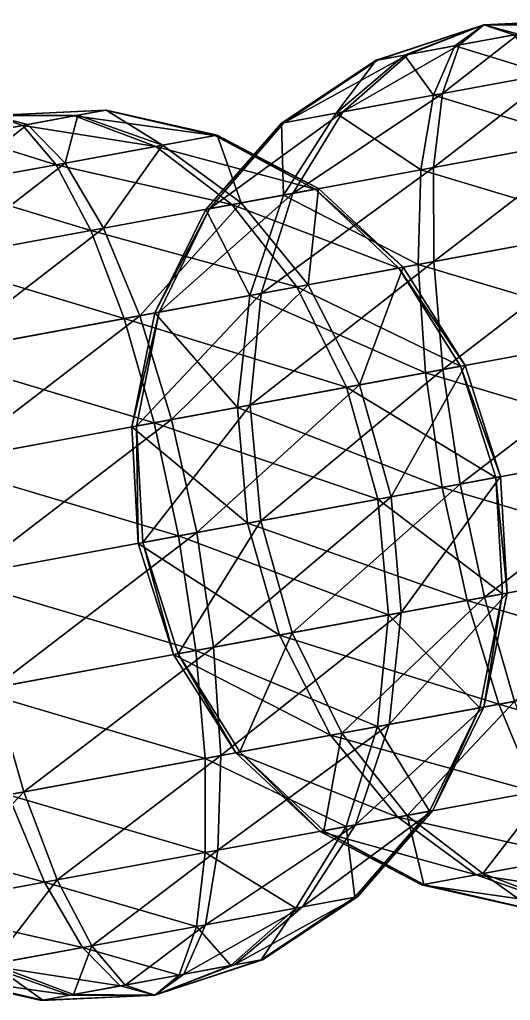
# Model space of a CAD drawing. Header units: metres. Extents: x -550 to 12, y -466 to 28.
# Drawn here: x -426.5 to -393.5, y -460.3 to -394.5 of the extents above; entities that cross this region are included whole.
import ezdxf

# ---------------------------------------------------------------- set-up
doc = ezdxf.new("R2010")
doc.units = ezdxf.units.M

msp = doc.modelspace()

# ---------------------------------------------------------------- linework, layer by layer
for points in [[(-389.6066, -394.8796, -1105.7803), (-395.30496, -394.8891, -1100.408), (-387.70343, -394.5293, -1102.2576), (-387.70334, -394.5292, -1102.2574)], [(-387.70343, -394.5293, -1102.2576), (-395.30496, -394.8891, -1100.408), (-387.7875, -394.54477, -1098.2393), (-387.7874, -394.54468, -1098.2391)], [(-387.7875, -394.54477, -1098.2393), (-395.30496, -394.8891, -1100.408), (-389.8363, -394.92188, -1094.802), (-389.8362, -394.92178, -1094.8019)], [(-400.63318, -396.90924, -1095.0356), (-395.30496, -394.8891, -1100.408), (-402.53635, -397.25955, -1098.5583), (-402.53625, -397.25946, -1098.5582)], [(-402.53635, -397.25955, -1098.5583), (-395.30496, -394.8891, -1100.408), (-402.45227, -397.24408, -1102.5767), (-402.45218, -397.244, -1102.5765)], [(-402.45227, -397.24408, -1102.5767), (-395.30496, -394.8891, -1100.408), (-400.4035, -396.86697, -1106.0139), (-400.4034, -396.86688, -1106.0138)], [(-397.25275, -396.28702, -1092.9524), (-395.30496, -394.8891, -1100.408), (-400.63318, -396.90924, -1095.0356), (-400.6331, -396.90915, -1095.0355)], [(-400.4035, -396.86697, -1106.0139), (-395.30496, -394.8891, -1100.408), (-396.939, -396.22925, -1107.949), (-396.9389, -396.22916, -1107.9489)], [(-393.3008, -395.5596, -1092.867), (-395.30496, -394.8891, -1100.408), (-397.25275, -396.28702, -1092.9524), (-397.25266, -396.28693, -1092.9523)], [(-396.939, -396.22925, -1107.949), (-395.30496, -394.8891, -1100.408), (-392.98703, -395.50183, -1107.8635), (-392.98694, -395.50174, -1107.8634)], [(-392.98703, -395.50183, -1107.8635), (-395.30496, -394.8891, -1100.408), (-389.6066, -394.8796, -1105.7803), (-389.6065, -394.87952, -1105.7802)], [(-389.8363, -394.92188, -1094.802), (-395.30496, -394.8891, -1100.408), (-393.3008, -395.5596, -1092.867), (-393.30072, -395.5595, -1092.8668)], [(-398.09155, -399.48877, -1114.9762), (-396.939, -396.22925, -1107.949), (-392.98703, -395.50183, -1107.8635), (-392.98694, -395.50174, -1107.8634)], [(-398.09155, -399.48877, -1114.9762), (-392.98703, -395.50183, -1107.8635), (-390.457, -398.0835, -1114.811), (-390.4569, -398.0834, -1114.8109)], [(-391.06317, -398.19507, -1085.8397), (-393.3008, -395.5596, -1092.867), (-397.25275, -396.28702, -1092.9524), (-397.25266, -396.28693, -1092.9523)], [(-404.7845, -400.72073, -1111.2378), (-400.4035, -396.86697, -1106.0139), (-396.939, -396.22925, -1107.949), (-396.9389, -396.22916, -1107.9489)], [(-404.7845, -400.72073, -1111.2378), (-396.939, -396.22925, -1107.949), (-398.09155, -399.48877, -1114.9762), (-398.09146, -399.48868, -1114.9761)], [(-398.69772, -399.60034, -1086.0049), (-397.25275, -396.28702, -1092.9524), (-400.63318, -396.90924, -1095.0356), (-400.6331, -396.90915, -1095.0355)], [(-391.06317, -398.19507, -1085.8397), (-397.25275, -396.28702, -1092.9524), (-398.69772, -399.60034, -1086.0049), (-398.69763, -399.60025, -1086.0048)], [(-408.90485, -401.47916, -1096.8347), (-402.53635, -397.25955, -1098.5583), (-402.45227, -397.24408, -1102.5767), (-402.45218, -397.244, -1102.5765)], [(-408.90485, -401.47916, -1096.8347), (-402.45227, -397.24408, -1102.5767), (-408.74243, -401.44925, -1104.5975), (-408.74234, -401.44916, -1104.5974)], [(-405.22824, -400.8024, -1090.0293), (-402.53635, -397.25955, -1098.5583), (-408.90485, -401.47916, -1096.8347), (-408.90475, -401.47906, -1096.8346)], [(-408.74243, -401.44925, -1104.5975), (-402.45227, -397.24408, -1102.5767), (-400.4035, -396.86697, -1106.0139), (-400.4034, -396.86688, -1106.0138)], [(-408.74243, -401.44925, -1104.5975), (-400.4035, -396.86697, -1106.0139), (-404.7845, -400.72073, -1111.2378), (-404.7844, -400.72064, -1111.2377)], [(-398.69772, -399.60034, -1086.0049), (-400.63318, -396.90924, -1095.0356), (-405.22824, -400.8024, -1090.0293), (-405.22815, -400.8023, -1090.0292)], [(-405.22824, -400.8024, -1090.0293), (-400.63318, -396.90924, -1095.0356), (-402.53635, -397.25955, -1098.5583), (-402.53625, -397.25946, -1098.5582)], [(-388.74448, -402.61594, -1079.8054), (-391.06317, -398.19507, -1085.8397), (-398.69772, -399.60034, -1086.0049), (-398.69763, -399.60025, -1086.0048)], [(-398.68414, -404.4455, -1121.0105), (-398.09155, -399.48877, -1114.9762), (-390.457, -398.0835, -1114.811), (-390.4569, -398.0834, -1114.8109)], [(-398.68414, -404.4455, -1121.0105), (-390.457, -398.0835, -1114.811), (-387.88724, -402.45813, -1120.777), (-387.88715, -402.45804, -1120.7769)], [(-390.457, -398.0835, -1114.811), (-390.457, -398.0835, -1114.811), (-398.09155, -399.48877, -1114.9762), (-398.09146, -399.48868, -1114.9761)], [(-408.14935, -406.18774, -1115.7236), (-404.7845, -400.72073, -1111.2378), (-398.09155, -399.48877, -1114.9762), (-398.09146, -399.48868, -1114.9761)], [(-408.14935, -406.18774, -1115.7236), (-398.09155, -399.48877, -1114.9762), (-398.68414, -404.4455, -1121.0105), (-398.68405, -404.4454, -1121.0104)], [(-399.54138, -404.60327, -1080.039), (-398.69772, -399.60034, -1086.0049), (-405.22824, -400.8024, -1090.0293), (-405.22815, -400.8023, -1090.0292)], [(-388.74448, -402.61594, -1079.8054), (-398.69772, -399.60034, -1086.0049), (-399.54138, -404.60327, -1080.039), (-399.5413, -404.60318, -1080.0388)], [(-422.5695, -400.94702, -990.5561), (-428.26785, -400.9565, -985.1837), (-420.66632, -400.5967, -987.0334), (-420.66623, -400.59662, -987.03326)], [(-420.66632, -400.5967, -987.0334), (-428.26785, -400.9565, -985.1837), (-420.7504, -400.61218, -983.015), (-420.7503, -400.6121, -983.0149)], [(-420.7504, -400.61218, -983.015), (-428.26785, -400.9565, -985.1837), (-422.7992, -400.9893, -979.5778), (-422.7991, -400.9892, -979.5777)], [(-413.37518, -402.302, -980.99414), (-420.7504, -400.61218, -983.015), (-422.7992, -400.9893, -979.5778), (-422.7991, -400.9892, -979.5777)], [(-416.88937, -402.94885, -995.5623), (-422.5695, -400.94702, -990.5561), (-420.66632, -400.5967, -987.0334), (-420.66623, -400.59662, -987.03326)], [(-413.21277, -402.2721, -988.75696), (-420.66632, -400.5967, -987.0334), (-420.7504, -400.61218, -983.015), (-420.7503, -400.6121, -983.0149)], [(-413.21277, -402.2721, -988.75696), (-420.7504, -400.61218, -983.015), (-413.37518, -402.302, -980.99414), (-413.3751, -402.3019, -980.994)], [(-416.88937, -402.94885, -995.5623), (-420.66632, -400.5967, -987.0334), (-413.21277, -402.2721, -988.75696), (-413.21268, -402.272, -988.75684)], [(-426.2637, -401.627, -977.64264), (-428.26785, -400.9565, -985.1837), (-430.21564, -402.35443, -977.72815), (-430.21555, -402.35434, -977.728)], [(-429.9019, -402.29666, -992.7248), (-428.26785, -400.9565, -985.1837), (-425.94992, -401.56924, -992.6393), (-425.94983, -401.56915, -992.63916)], [(-425.94992, -401.56924, -992.6393), (-428.26785, -400.9565, -985.1837), (-422.5695, -400.94702, -990.5561), (-422.5694, -400.94693, -990.55597)], [(-422.7992, -400.9893, -979.5778), (-428.26785, -400.9565, -985.1837), (-426.2637, -401.627, -977.64264), (-426.2636, -401.62692, -977.6425)], [(-417.33313, -403.03052, -974.35394), (-422.7992, -400.9893, -979.5778), (-426.2637, -401.627, -977.64264), (-426.2636, -401.62692, -977.6425)], [(-423.4199, -404.1509, -999.58673), (-425.94992, -401.56924, -992.6393), (-422.5695, -400.94702, -990.5561), (-422.5694, -400.94693, -990.55597)], [(-423.4199, -404.1509, -999.58673), (-422.5695, -400.94702, -990.5561), (-416.88937, -402.94885, -995.5623), (-416.88928, -402.94876, -995.5622)], [(-413.37518, -402.302, -980.99414), (-422.7992, -400.9893, -979.5778), (-417.33313, -403.03052, -974.35394), (-417.33304, -403.03043, -974.3538)], [(-413.74673, -407.21805, -1106.3329), (-408.74243, -401.44925, -1104.5975), (-404.7845, -400.72073, -1111.2378), (-404.7844, -400.72064, -1111.2377)], [(-413.74673, -407.21805, -1106.3329), (-404.7845, -400.72073, -1111.2378), (-408.14935, -406.18774, -1115.7236), (-408.14926, -406.18765, -1115.7235)], [(-408.77692, -406.30325, -1085.7303), (-405.22824, -400.8024, -1090.0293), (-408.90485, -401.47916, -1096.8347), (-408.90475, -401.47906, -1096.8346)], [(-399.54138, -404.60327, -1080.039), (-405.22824, -400.8024, -1090.0293), (-408.77692, -406.30325, -1085.7303), (-408.77682, -406.30316, -1085.7302)], [(-431.05444, -405.55618, -999.7519), (-429.9019, -402.29666, -992.7248), (-425.94992, -401.56924, -992.6393), (-425.94983, -401.56915, -992.63916)], [(-431.05444, -405.55618, -999.7519), (-425.94992, -401.56924, -992.6393), (-423.4199, -404.1509, -999.58673), (-423.4198, -404.15082, -999.5866)], [(-424.02606, -404.26248, -970.61554), (-426.2637, -401.627, -977.64264), (-430.21564, -402.35443, -977.72815), (-430.21555, -402.35434, -977.728)], [(-417.33313, -403.03052, -974.35394), (-426.2637, -401.627, -977.64264), (-424.02606, -404.26248, -970.61554), (-424.02597, -404.2624, -970.6154)], [(-413.97644, -407.2603, -1095.3546), (-408.90485, -401.47916, -1096.8347), (-408.74243, -401.44925, -1104.5975), (-408.74234, -401.44916, -1104.5974)], [(-413.97644, -407.2603, -1095.3546), (-408.74243, -401.44925, -1104.5975), (-413.74673, -407.21805, -1106.3329), (-413.74664, -407.21796, -1106.3328)], [(-408.77692, -406.30325, -1085.7303), (-408.90485, -401.47916, -1096.8347), (-413.97644, -407.2603, -1095.3546), (-413.97635, -407.26022, -1095.3545)], [(-424.02606, -404.26248, -970.61554), (-430.21564, -402.35443, -977.72815), (-431.6606, -405.66776, -970.7807), (-431.66052, -405.66766, -970.7806)], [(-406.64474, -405.9108, -979.2587), (-413.37518, -402.302, -980.99414), (-417.33313, -403.03052, -974.35394), (-417.33304, -403.03043, -974.3538)], [(-411.6146, -406.8256, -999.86127), (-416.88937, -402.94885, -995.5623), (-413.21277, -402.2721, -988.75696), (-413.21268, -402.272, -988.75684)], [(-406.41507, -405.86853, -990.23706), (-413.21277, -402.2721, -988.75696), (-413.37518, -402.302, -980.99414), (-413.3751, -402.3019, -980.994)], [(-406.41507, -405.86853, -990.23706), (-413.37518, -402.302, -980.99414), (-406.64474, -405.9108, -979.2587), (-406.64465, -405.9107, -979.2586)], [(-411.6146, -406.8256, -999.86127), (-413.21277, -402.2721, -988.75696), (-406.41507, -405.86853, -990.23706), (-406.41498, -405.86844, -990.23694)], [(-386.50278, -408.52087, -1075.1752), (-388.74448, -402.61594, -1079.8054), (-399.54138, -404.60327, -1080.039), (-399.5413, -404.60318, -1080.0388)], [(-398.67633, -410.76163, -1125.6407), (-398.68414, -404.4455, -1121.0105), (-387.88724, -402.45813, -1120.777), (-387.88715, -402.45804, -1120.7769)], [(-387.88724, -402.45813, -1120.777), (-387.88724, -402.45813, -1120.777), (-398.68414, -404.4455, -1121.0105), (-398.68405, -404.4454, -1121.0104)], [(-398.67633, -410.76163, -1125.6407), (-387.88724, -402.45813, -1120.777), (-385.45288, -408.32764, -1125.3547), (-385.4528, -408.32755, -1125.3546)], [(-412.24213, -406.9411, -969.86804), (-417.33313, -403.03052, -974.35394), (-424.02606, -404.26248, -970.61554), (-424.02597, -404.2624, -970.6154)], [(-420.85013, -408.52554, -1005.5527), (-423.4199, -404.1509, -999.58673), (-416.88937, -402.94885, -995.5623), (-416.88928, -402.94876, -995.5622)], [(-420.85013, -408.52554, -1005.5527), (-416.88937, -402.94885, -995.5623), (-411.6146, -406.8256, -999.86127), (-411.6145, -406.8255, -999.86115)], [(-406.64474, -405.9108, -979.2587), (-417.33313, -403.03052, -974.35394), (-412.24213, -406.9411, -969.86804), (-412.24203, -406.941, -969.8679)], [(-421.70737, -408.68335, -964.5812), (-424.02606, -404.26248, -970.61554), (-431.6606, -405.66776, -970.7807), (-431.66052, -405.66766, -970.7806)], [(-431.64703, -410.5129, -1005.78625), (-431.05444, -405.55618, -999.7519), (-423.4199, -404.1509, -999.58673), (-423.4198, -404.15082, -999.5866)], [(-431.64703, -410.5129, -1005.78625), (-423.4199, -404.1509, -999.58673), (-420.85013, -408.52554, -1005.5527), (-420.85004, -408.52545, -1005.55255)], [(-423.4199, -404.1509, -999.58673), (-423.4199, -404.1509, -999.58673), (-431.05444, -405.55618, -999.7519), (-431.05435, -405.5561, -999.7518)], [(-412.24213, -406.9411, -969.86804), (-424.02606, -404.26248, -970.61554), (-421.70737, -408.68335, -964.5812), (-421.70728, -408.68326, -964.58105)], [(-410.26883, -412.89545, -1119.1658), (-408.14935, -406.18774, -1115.7236), (-398.68414, -404.4455, -1121.0105), (-398.68405, -404.4454, -1121.0104)], [(-410.26883, -412.89545, -1119.1658), (-398.68414, -404.4455, -1121.0105), (-398.67633, -410.76163, -1125.6407), (-398.67624, -410.76154, -1125.6406)], [(-399.72623, -410.9549, -1075.4612), (-399.54138, -404.60327, -1080.039), (-408.77692, -406.30325, -1085.7303), (-408.77682, -406.30316, -1085.7302)], [(-386.50278, -408.52087, -1075.1752), (-399.54138, -404.60327, -1080.039), (-399.72623, -410.9549, -1075.4612), (-399.72614, -410.9548, -1075.461)], [(-421.70737, -408.68335, -964.5812), (-431.6606, -405.66776, -970.7807), (-432.50427, -410.67072, -964.81476), (-432.50418, -410.67062, -964.81464)], [(-401.01782, -411.19263, -977.9271), (-406.64474, -405.9108, -979.2587), (-412.24213, -406.9411, -969.86804), (-412.24203, -406.941, -969.8679)], [(-407.10458, -412.31302, -1003.16), (-411.6146, -406.8256, -999.86127), (-406.41507, -405.86853, -990.23706), (-406.41498, -405.86844, -990.23694)], [(-407.10458, -412.31302, -1003.16), (-406.41507, -405.86853, -990.23706), (-400.73648, -411.14087, -991.37274), (-400.7364, -411.14078, -991.3726)], [(-400.73648, -411.14087, -991.37274), (-406.41507, -405.86853, -990.23706), (-406.64474, -405.9108, -979.2587), (-406.64465, -405.9107, -979.2586)], [(-400.73648, -411.14087, -991.37274), (-406.64474, -405.9108, -979.2587), (-401.01782, -411.19263, -977.9271), (-401.01773, -411.19254, -977.927)], [(-417.12418, -414.1573, -1107.6646), (-413.74673, -407.21805, -1106.3329), (-408.14935, -406.18774, -1115.7236), (-408.14926, -406.18765, -1115.7235)], [(-417.12418, -414.1573, -1107.6646), (-408.14935, -406.18774, -1115.7236), (-410.26883, -412.89545, -1119.1658), (-410.26874, -412.89536, -1119.1656)], [(-411.0374, -413.03693, -1082.4316), (-408.77692, -406.30325, -1085.7303), (-413.97644, -407.2603, -1095.3546), (-413.97635, -407.26022, -1095.3545)], [(-399.72623, -410.9549, -1075.4612), (-408.77692, -406.30325, -1085.7303), (-411.0374, -413.03693, -1082.4316), (-411.03732, -413.03683, -1082.4315)], [(-407.87317, -412.4545, -966.42596), (-412.24213, -406.9411, -969.86804), (-421.70737, -408.68335, -964.5812), (-421.70728, -408.68326, -964.58105)], [(-418.41577, -414.39505, -1010.1305), (-420.85013, -408.52554, -1005.5527), (-411.6146, -406.8256, -999.86127), (-411.6145, -406.8255, -999.86115)], [(-418.41577, -414.39505, -1010.1305), (-411.6146, -406.8256, -999.86127), (-407.10458, -412.31302, -1003.16), (-407.1045, -412.31293, -1003.15985)], [(-417.4055, -414.20908, -1094.219), (-413.97644, -407.2603, -1095.3546), (-413.74673, -407.21805, -1106.3329), (-413.74664, -407.21796, -1106.3328)], [(-417.4055, -414.20908, -1094.219), (-413.74673, -407.21805, -1106.3329), (-417.12418, -414.1573, -1107.6646), (-417.12408, -414.1572, -1107.6644)], [(-411.0374, -413.03693, -1082.4316), (-413.97644, -407.2603, -1095.3546), (-417.4055, -414.20908, -1094.219), (-417.4054, -414.20898, -1094.2189)], [(-401.01782, -411.19263, -977.9271), (-412.24213, -406.9411, -969.86804), (-407.87317, -412.4545, -966.42596), (-407.87308, -412.4544, -966.42584)], [(-431.63922, -416.82904, -1010.41656), (-431.64703, -410.5129, -1005.78625), (-420.85013, -408.52554, -1005.5527), (-420.85004, -408.52545, -1005.55255)], [(-420.85013, -408.52554, -1005.5527), (-420.85013, -408.52554, -1005.5527), (-431.64703, -410.5129, -1005.78625), (-431.64694, -410.51282, -1005.78613)], [(-431.63922, -416.82904, -1010.41656), (-420.85013, -408.52554, -1005.5527), (-418.41577, -414.39505, -1010.1305), (-418.41568, -414.39496, -1010.1304)], [(-384.4908, -415.50754, -1072.2644), (-386.50278, -408.52087, -1075.1752), (-399.72623, -410.9549, -1075.4612), (-399.72614, -410.9548, -1075.461)], [(-398.06866, -418.00677, -1128.5515), (-398.67633, -410.76163, -1125.6407), (-385.45288, -408.32764, -1125.3547), (-385.4528, -408.32755, -1125.3546)], [(-385.45288, -408.32764, -1125.3547), (-385.45288, -408.32764, -1125.3547), (-398.67633, -410.76163, -1125.6407), (-398.67624, -410.76154, -1125.6406)], [(-398.06866, -418.00677, -1128.5515), (-385.45288, -408.32764, -1125.3547), (-383.31982, -415.292, -1128.2325), (-383.31973, -415.2919, -1128.2324)], [(-419.46567, -414.5883, -959.95087), (-421.70737, -408.68335, -964.5812), (-432.50427, -410.67072, -964.81476), (-432.50418, -410.67062, -964.81464)], [(-407.87317, -412.4545, -966.42596), (-421.70737, -408.68335, -964.5812), (-419.46567, -414.5883, -959.95087), (-419.46558, -414.5882, -959.95074)], [(-419.46567, -414.5883, -959.95087), (-432.50427, -410.67072, -964.81476), (-432.68912, -417.0223, -960.23694), (-432.68903, -417.02222, -960.2368)], [(-399.23965, -418.22232, -1072.5834), (-399.72623, -410.9549, -1075.4612), (-411.0374, -413.03693, -1082.4316), (-411.03732, -413.03683, -1082.4315)], [(-410.9984, -420.38672, -1121.3295), (-410.26883, -412.89545, -1119.1658), (-398.67633, -410.76163, -1125.6407), (-398.67624, -410.76154, -1125.6406)], [(-410.9984, -420.38672, -1121.3295), (-398.67633, -410.76163, -1125.6407), (-398.06866, -418.00677, -1128.5515), (-398.06857, -418.00668, -1128.5514)], [(-396.8778, -417.78757, -977.0901), (-401.01782, -411.19263, -977.9271), (-407.87317, -412.4545, -966.42596), (-407.87308, -412.4544, -966.42584)], [(-403.66672, -419.0372, -1005.23364), (-407.10458, -412.31302, -1003.16), (-400.73648, -411.14087, -991.37274), (-400.7364, -411.14078, -991.3726)], [(-403.66672, -419.0372, -1005.23364), (-400.73648, -411.14087, -991.37274), (-396.56406, -417.72983, -992.0867), (-396.56396, -417.72974, -992.08655)], [(-396.56406, -417.72983, -992.0867), (-400.73648, -411.14087, -991.37274), (-401.01782, -411.19263, -977.9271), (-401.01773, -411.19254, -977.927)], [(-396.56406, -417.72983, -992.0867), (-401.01782, -411.19263, -977.9271), (-396.8778, -417.78757, -977.0901), (-396.87772, -417.78748, -977.08997)], [(-384.4908, -415.50754, -1072.2644), (-399.72623, -410.9549, -1075.4612), (-399.23965, -418.22232, -1072.5834), (-399.23956, -418.22223, -1072.5833)], [(-404.52396, -419.19498, -964.26215), (-407.87317, -412.4545, -966.42596), (-419.46567, -414.5883, -959.95087), (-419.46558, -414.5882, -959.95074)], [(-416.2827, -421.3594, -1013.00824), (-418.41577, -414.39505, -1010.1305), (-407.10458, -412.31302, -1003.16), (-407.1045, -412.31293, -1003.15985)], [(-416.2827, -421.3594, -1013.00824), (-407.10458, -412.31302, -1003.16), (-403.66672, -419.0372, -1005.23364), (-403.66663, -419.0371, -1005.2335)], [(-396.8778, -417.78757, -977.0901), (-407.87317, -412.4545, -966.42596), (-404.52396, -419.19498, -964.26215), (-404.52386, -419.1949, -964.262)], [(-418.64456, -421.79413, -1108.5016), (-417.12418, -414.1573, -1107.6646), (-410.26883, -412.89545, -1119.1658), (-410.26874, -412.89536, -1119.1656)], [(-418.64456, -421.79413, -1108.5016), (-410.26883, -412.89545, -1119.1658), (-410.9984, -420.38672, -1121.3295), (-410.99832, -420.38663, -1121.3293)], [(-411.85565, -420.5445, -1080.358), (-411.0374, -413.03693, -1082.4316), (-417.4055, -414.20908, -1094.219), (-417.4054, -414.20898, -1094.2189)], [(-399.23965, -418.22232, -1072.5834), (-411.0374, -413.03693, -1082.4316), (-411.85565, -420.5445, -1080.358), (-411.85556, -420.5444, -1080.3579)], [(-431.03156, -424.0742, -1013.3273), (-431.63922, -416.82904, -1010.41656), (-418.41577, -414.39505, -1010.1305), (-418.41568, -414.39496, -1010.1304)], [(-418.41577, -414.39505, -1010.1305), (-418.41577, -414.39505, -1010.1305), (-431.63922, -416.82904, -1010.41656), (-431.63913, -416.82895, -1010.41644)], [(-431.03156, -424.0742, -1013.3273), (-418.41577, -414.39505, -1010.1305), (-416.2827, -421.3594, -1013.00824), (-416.28262, -421.3593, -1013.0081)], [(-418.9583, -421.8519, -1093.505), (-417.4055, -414.20908, -1094.219), (-417.12418, -414.1573, -1107.6646), (-417.12408, -414.1572, -1107.6644)], [(-418.9583, -421.8519, -1093.505), (-417.12418, -414.1573, -1107.6646), (-418.64456, -421.79413, -1108.5016), (-418.64447, -421.79404, -1108.5015)], [(-411.85565, -420.5445, -1080.358), (-417.4055, -414.20908, -1094.219), (-418.9583, -421.8519, -1093.505), (-418.95822, -421.8518, -1093.5049)], [(-417.4537, -421.57495, -957.04016), (-419.46567, -414.5883, -959.95087), (-432.68912, -417.0223, -960.23694), (-432.68903, -417.02222, -960.2368)], [(-404.52396, -419.19498, -964.26215), (-419.46567, -414.5883, -959.95087), (-417.4537, -421.57495, -957.04016), (-417.4536, -421.57486, -957.04004)], [(-382.84573, -423.09973, -1071.2716), (-384.4908, -415.50754, -1072.2644), (-399.23965, -418.22232, -1072.5834), (-399.23956, -418.22223, -1072.5833)], [(-396.90256, -425.68713, -1129.5443), (-398.06866, -418.00677, -1128.5515), (-383.31982, -415.292, -1128.2325), (-383.31973, -415.2919, -1128.2324)], [(-383.31982, -415.292, -1128.2325), (-383.31982, -415.292, -1128.2325), (-398.06866, -418.00677, -1128.5515), (-398.06857, -418.00668, -1128.5514)], [(-396.90256, -425.68713, -1129.5443), (-383.31982, -415.292, -1128.2325), (-381.63342, -422.8766, -1129.214), (-381.63333, -422.8765, -1129.2139)], [(-417.4537, -421.57495, -957.04016), (-432.68912, -417.0223, -960.23694), (-432.20255, -424.28973, -957.3592), (-432.20245, -424.28964, -957.3591)], [(-394.5069, -425.2462, -976.80457), (-396.8778, -417.78757, -977.0901), (-404.52396, -419.19498, -964.26215), (-404.52386, -419.1949, -964.262)], [(-401.53528, -426.5399, -1005.9409), (-403.66672, -419.0372, -1005.23364), (-396.56406, -417.72983, -992.0867), (-396.56396, -417.72974, -992.08655)], [(-401.53528, -426.5399, -1005.9409), (-396.56406, -417.72983, -992.0867), (-394.18207, -425.18637, -992.3302), (-394.18198, -425.18628, -992.3301)], [(-394.18207, -425.18637, -992.3302), (-396.56406, -417.72983, -992.0867), (-396.8778, -417.78757, -977.0901), (-396.87772, -417.78748, -977.08997)], [(-394.18207, -425.18637, -992.3302), (-396.8778, -417.78757, -977.0901), (-394.5069, -425.2462, -976.80457), (-394.5068, -425.2461, -976.80444)], [(-398.11487, -425.91028, -1071.6019), (-399.23965, -418.22232, -1072.5834), (-411.85565, -420.5445, -1080.358), (-411.85556, -420.5444, -1080.3579)], [(-410.28842, -428.15103, -1122.0675), (-410.9984, -420.38672, -1121.3295), (-398.06866, -418.00677, -1128.5515), (-398.06857, -418.00668, -1128.5514)], [(-410.28842, -428.15103, -1122.0675), (-398.06866, -418.00677, -1128.5515), (-396.90256, -425.68713, -1129.5443), (-396.90247, -425.68704, -1129.5442)], [(-382.84573, -423.09973, -1071.2716), (-399.23965, -418.22232, -1072.5834), (-398.11487, -425.91028, -1071.6019), (-398.11478, -425.9102, -1071.6018)], [(-414.5963, -428.944, -1013.9898), (-416.2827, -421.3594, -1013.00824), (-403.66672, -419.0372, -1005.23364), (-403.66663, -419.0371, -1005.2335)], [(-414.5963, -428.944, -1013.9898), (-403.66672, -419.0372, -1005.23364), (-401.53528, -426.5399, -1005.9409), (-401.5352, -426.5398, -1005.9408)], [(-402.42276, -426.70325, -963.5241), (-404.52396, -419.19498, -964.26215), (-417.4537, -421.57495, -957.04016), (-417.4536, -421.57486, -957.04004)], [(-394.5069, -425.2462, -976.80457), (-404.52396, -419.19498, -964.26215), (-402.42276, -426.70325, -963.5241), (-402.42267, -426.70316, -963.524)], [(-418.20428, -429.6081, -1108.7871), (-418.64456, -421.79413, -1108.5016), (-410.9984, -420.38672, -1121.3295), (-410.99832, -420.38663, -1121.3293)], [(-418.20428, -429.6081, -1108.7871), (-410.9984, -420.38672, -1121.3295), (-410.28842, -428.15103, -1122.0675), (-410.28833, -428.15094, -1122.0674)], [(-411.1759, -428.3144, -1079.6508), (-411.85565, -420.5445, -1080.358), (-418.9583, -421.8519, -1093.505), (-418.95822, -421.8518, -1093.5049)], [(-398.11487, -425.91028, -1071.6019), (-411.85565, -420.5445, -1080.358), (-411.1759, -428.3144, -1079.6508), (-411.1758, -428.3143, -1079.6506)], [(-415.80862, -429.16714, -956.04736), (-417.4537, -421.57495, -957.04016), (-432.20255, -424.28973, -957.3592), (-432.20245, -424.28964, -957.3591)], [(-429.86545, -431.75455, -1014.32007), (-431.03156, -424.0742, -1013.3273), (-416.2827, -421.3594, -1013.00824), (-416.28262, -421.3593, -1013.0081)], [(-416.2827, -421.3594, -1013.00824), (-416.2827, -421.3594, -1013.00824), (-431.03156, -424.0742, -1013.3273), (-431.03146, -424.0741, -1013.32715)], [(-429.86545, -431.75455, -1014.32007), (-416.2827, -421.3594, -1013.00824), (-414.5963, -428.944, -1013.9898), (-414.59622, -428.9439, -1013.9897)], [(-402.42276, -426.70325, -963.5241), (-417.4537, -421.57495, -957.04016), (-415.80862, -429.16714, -956.04736), (-415.80853, -429.16705, -956.04724)], [(-418.5291, -429.6679, -1093.2615), (-418.9583, -421.8519, -1093.505), (-418.64456, -421.79413, -1108.5016), (-418.64447, -421.79404, -1108.5015)], [(-411.1759, -428.3144, -1079.6508), (-418.9583, -421.8519, -1093.505), (-418.5291, -429.6679, -1093.2615), (-418.52902, -429.66782, -1093.2614)], [(-418.5291, -429.6679, -1093.2615), (-418.64456, -421.79413, -1108.5016), (-418.20428, -429.6081, -1108.7871), (-418.2042, -429.608, -1108.787)], [(-395.25748, -433.27933, -1128.5515), (-396.90256, -425.68713, -1129.5443), (-381.63342, -422.8766, -1129.214), (-381.63333, -422.8765, -1129.2139)], [(-381.63342, -422.8766, -1129.214), (-381.63342, -422.8766, -1129.214), (-396.90256, -425.68713, -1129.5443), (-396.90247, -425.68704, -1129.5442)], [(-395.25748, -433.27933, -1128.5515), (-381.63342, -422.8766, -1129.214), (-380.50864, -430.56454, -1128.2325), (-380.50854, -430.56445, -1128.2324)], [(-381.67963, -430.7801, -1072.2644), (-382.84573, -423.09973, -1071.2716), (-398.11487, -425.91028, -1071.6019), (-398.11478, -425.9102, -1071.6018)], [(-415.80862, -429.16714, -956.04736), (-432.20255, -424.28973, -957.3592), (-431.07776, -431.9777, -956.3776), (-431.07767, -431.9776, -956.3775)], [(-408.18723, -435.6593, -1121.3295), (-410.28842, -428.15103, -1122.0675), (-396.90256, -425.68713, -1129.5443), (-396.90247, -425.68704, -1129.5442)], [(-408.18723, -435.6593, -1121.3295), (-396.90256, -425.68713, -1129.5443), (-395.25748, -433.27933, -1128.5515), (-395.2574, -433.27924, -1128.5514)], [(-394.06662, -433.06015, -977.0901), (-394.5069, -425.2462, -976.80457), (-402.42276, -426.70325, -963.5241), (-402.42267, -426.70316, -963.524)], [(-400.85553, -434.30978, -1005.23364), (-401.53528, -426.5399, -1005.9409), (-394.18207, -425.18637, -992.3302), (-394.18198, -425.18628, -992.3301)], [(-400.85553, -434.30978, -1005.23364), (-394.18207, -425.18637, -992.3302), (-393.75287, -433.00238, -992.0867), (-393.75278, -433.0023, -992.08655)], [(-393.75287, -433.00238, -992.0867), (-394.18207, -425.18637, -992.3302), (-394.5069, -425.2462, -976.80457), (-394.5068, -425.2461, -976.80444)], [(-393.75287, -433.00238, -992.0867), (-394.5069, -425.2462, -976.80457), (-394.06662, -433.06015, -977.0901), (-394.06653, -433.06006, -977.08997)], [(-396.42847, -433.49487, -1072.5834), (-398.11487, -425.91028, -1071.6019), (-411.1759, -428.3144, -1079.6508), (-411.1758, -428.3143, -1079.6506)], [(-381.67963, -430.7801, -1072.2644), (-398.11487, -425.91028, -1071.6019), (-396.42847, -433.49487, -1072.5834), (-396.42838, -433.49478, -1072.5833)], [(-401.71277, -434.46756, -964.26215), (-402.42276, -426.70325, -963.5241), (-415.80862, -429.16714, -956.04736), (-415.80853, -429.16705, -956.04724)], [(-413.47153, -436.63196, -1013.00824), (-414.5963, -428.944, -1013.9898), (-401.53528, -426.5399, -1005.9409), (-401.5352, -426.5398, -1005.9408)], [(-413.47153, -436.63196, -1013.00824), (-401.53528, -426.5399, -1005.9409), (-400.85553, -434.30978, -1005.23364), (-400.85544, -434.3097, -1005.2335)], [(-394.06662, -433.06015, -977.0901), (-402.42276, -426.70325, -963.5241), (-401.71277, -434.46756, -964.26215), (-401.71268, -434.46747, -964.262)], [(-409.04446, -435.81708, -1080.358), (-411.1759, -428.3144, -1079.6508), (-418.5291, -429.6679, -1093.2615), (-418.52902, -429.66782, -1093.2614)], [(-415.83337, -437.0667, -1108.5016), (-418.20428, -429.6081, -1108.7871), (-410.28842, -428.15103, -1122.0675), (-410.28833, -428.15094, -1122.0674)], [(-415.83337, -437.0667, -1108.5016), (-410.28842, -428.15103, -1122.0675), (-408.18723, -435.6593, -1121.3295), (-408.18713, -435.6592, -1121.3293)], [(-396.42847, -433.49487, -1072.5834), (-411.1759, -428.3144, -1079.6508), (-409.04446, -435.81708, -1080.358), (-409.04437, -435.817, -1080.3579)], [(-428.22037, -439.34674, -1013.3273), (-429.86545, -431.75455, -1014.32007), (-414.5963, -428.944, -1013.9898), (-414.59622, -428.9439, -1013.9897)], [(-414.5963, -428.944, -1013.9898), (-414.5963, -428.944, -1013.9898), (-429.86545, -431.75455, -1014.32007), (-429.86536, -431.75446, -1014.31995)], [(-428.22037, -439.34674, -1013.3273), (-414.5963, -428.944, -1013.9898), (-413.47153, -436.63196, -1013.00824), (-413.47144, -436.63187, -1013.0081)], [(-414.64252, -436.8475, -957.04016), (-415.80862, -429.16714, -956.04736), (-431.07776, -431.9777, -956.3776), (-431.07767, -431.9776, -956.3775)], [(-416.14713, -437.12445, -1093.505), (-418.5291, -429.6679, -1093.2615), (-418.20428, -429.6081, -1108.7871), (-418.2042, -429.608, -1108.787)], [(-416.14713, -437.12445, -1093.505), (-418.20428, -429.6081, -1108.7871), (-415.83337, -437.0667, -1108.5016), (-415.83328, -437.06662, -1108.5015)], [(-401.71277, -434.46756, -964.26215), (-415.80862, -429.16714, -956.04736), (-414.64252, -436.8475, -957.04016), (-414.64243, -436.8474, -957.04004)], [(-409.04446, -435.81708, -1080.358), (-418.5291, -429.6679, -1093.2615), (-416.14713, -437.12445, -1093.505), (-416.14703, -437.12436, -1093.5049)], [(-381.07196, -438.02524, -1075.1752), (-381.67963, -430.7801, -1072.2644), (-396.42847, -433.49487, -1072.5834), (-396.42838, -433.49478, -1072.5833)], [(-393.2455, -440.266, -1125.6407), (-395.25748, -433.27933, -1128.5515), (-380.50864, -430.56454, -1128.2325), (-380.50854, -430.56445, -1128.2324)], [(-380.50864, -430.56454, -1128.2325), (-380.50864, -430.56454, -1128.2325), (-395.25748, -433.27933, -1128.5515), (-395.2574, -433.27924, -1128.5514)], [(-414.64252, -436.8475, -957.04016), (-431.07776, -431.9777, -956.3776), (-429.39136, -439.5623, -957.3592), (-429.39127, -439.5622, -957.3591)], [(-394.2954, -440.45923, -1075.4612), (-396.42847, -433.49487, -1072.5834), (-409.04446, -435.81708, -1080.358), (-409.04437, -435.817, -1080.3579)], [(-404.838, -442.39978, -1119.1658), (-408.18723, -435.6593, -1121.3295), (-395.25748, -433.27933, -1128.5515), (-395.2574, -433.27924, -1128.5514)], [(-404.838, -442.39978, -1119.1658), (-395.25748, -433.27933, -1128.5515), (-393.2455, -440.266, -1125.6407), (-393.24542, -440.2659, -1125.6406)], [(-395.587, -440.697, -977.9271), (-394.06662, -433.06015, -977.0901), (-401.71277, -434.46756, -964.26215), (-401.71268, -434.46747, -964.262)], [(-401.67377, -441.81735, -1003.16), (-400.85553, -434.30978, -1005.23364), (-393.75287, -433.00238, -992.0867), (-393.75278, -433.0023, -992.08655)], [(-401.67377, -441.81735, -1003.16), (-393.75287, -433.00238, -992.0867), (-395.3057, -440.6452, -991.37274), (-395.3056, -440.6451, -991.3726)], [(-381.07196, -438.02524, -1075.1752), (-396.42847, -433.49487, -1072.5834), (-394.2954, -440.45923, -1075.4612), (-394.29532, -440.45914, -1075.461)], [(-395.3057, -440.6452, -991.37274), (-394.06662, -433.06015, -977.0901), (-395.587, -440.697, -977.9271), (-395.5869, -440.6969, -977.927)], [(-395.3057, -440.6452, -991.37274), (-393.75287, -433.00238, -992.0867), (-394.06662, -433.06015, -977.0901), (-394.06653, -433.06006, -977.08997)], [(-402.44235, -441.95883, -966.42596), (-401.71277, -434.46756, -964.26215), (-414.64252, -436.8475, -957.04016), (-414.64243, -436.8474, -957.04004)], [(-412.98495, -443.89938, -1010.1305), (-413.47153, -436.63196, -1013.00824), (-400.85553, -434.30978, -1005.23364), (-400.85544, -434.3097, -1005.2335)], [(-412.98495, -443.89938, -1010.1305), (-400.85553, -434.30978, -1005.23364), (-401.67377, -441.81735, -1003.16), (-401.67368, -441.81726, -1003.15985)], [(-395.587, -440.697, -977.9271), (-401.71277, -434.46756, -964.26215), (-402.44235, -441.95883, -966.42596), (-402.44226, -441.95874, -966.42584)], [(-405.6066, -442.54126, -1082.4316), (-409.04446, -435.81708, -1080.358), (-416.14713, -437.12445, -1093.505), (-416.14703, -437.12436, -1093.5049)], [(-411.69336, -443.66165, -1107.6646), (-415.83337, -437.0667, -1108.5016), (-408.18723, -435.6593, -1121.3295), (-408.18713, -435.6592, -1121.3293)], [(-411.69336, -443.66165, -1107.6646), (-408.18723, -435.6593, -1121.3295), (-404.838, -442.39978, -1119.1658), (-404.83792, -442.3997, -1119.1656)], [(-394.2954, -440.45923, -1075.4612), (-409.04446, -435.81708, -1080.358), (-405.6066, -442.54126, -1082.4316), (-405.6065, -442.54117, -1082.4315)], [(-414.03485, -444.09265, -959.95087), (-414.64252, -436.8475, -957.04016), (-429.39136, -439.5623, -957.3592), (-429.39127, -439.5622, -957.3591)], [(-426.2084, -446.3334, -1010.41656), (-428.22037, -439.34674, -1013.3273), (-413.47153, -436.63196, -1013.00824), (-413.47144, -436.63187, -1013.0081)], [(-413.47153, -436.63196, -1013.00824), (-413.47153, -436.63196, -1013.00824), (-428.22037, -439.34674, -1013.3273), (-428.22028, -439.34665, -1013.32715)], [(-426.2084, -446.3334, -1010.41656), (-413.47153, -436.63196, -1013.00824), (-412.98495, -443.89938, -1010.1305), (-412.98486, -443.8993, -1010.1304)], [(-402.44235, -441.95883, -966.42596), (-414.64252, -436.8475, -957.04016), (-414.03485, -444.09265, -959.95087), (-414.03476, -444.09256, -959.95074)], [(-411.97467, -443.71344, -1094.219), (-416.14713, -437.12445, -1093.505), (-415.83337, -437.0667, -1108.5016), (-415.83328, -437.06662, -1108.5015)], [(-405.6066, -442.54126, -1082.4316), (-416.14713, -437.12445, -1093.505), (-411.97467, -443.71344, -1094.219), (-411.97458, -443.71335, -1094.2189)], [(-411.97467, -443.71344, -1094.219), (-415.83337, -437.0667, -1108.5016), (-411.69336, -443.66165, -1107.6646), (-411.69327, -443.66156, -1107.6644)], [(-381.06415, -444.34137, -1079.8054), (-381.07196, -438.02524, -1075.1752), (-394.2954, -440.45923, -1075.4612), (-394.29532, -440.45914, -1075.461)], [(-437.8009, -448.4672, -1003.94147), (-428.22037, -439.34674, -1013.3273), (-426.2084, -446.3334, -1010.41656), (-426.2083, -446.3333, -1010.41644)], [(-414.03485, -444.09265, -959.95087), (-429.39136, -439.5623, -957.3592), (-427.2583, -446.52664, -960.23694), (-427.2582, -446.52655, -960.2368)], [(-391.86105, -446.32874, -1080.039), (-394.2954, -440.45923, -1075.4612), (-405.6066, -442.54126, -1082.4316), (-405.6065, -442.54117, -1082.4315)], [(-400.46906, -447.91318, -1115.7236), (-404.838, -442.39978, -1119.1658), (-393.2455, -440.266, -1125.6407), (-393.24542, -440.2659, -1125.6406)], [(-403.93427, -448.55103, -999.86127), (-401.67377, -441.81735, -1003.16), (-395.3057, -440.6452, -991.37274), (-395.3056, -440.6451, -991.3726)], [(-403.93427, -448.55103, -999.86127), (-395.3057, -440.6452, -991.37274), (-398.73474, -447.59396, -990.23706), (-398.73465, -447.59387, -990.23694)], [(-398.96445, -447.63623, -979.2587), (-395.587, -440.697, -977.9271), (-402.44235, -441.95883, -966.42596), (-402.44226, -441.95874, -966.42584)], [(-400.46906, -447.91318, -1115.7236), (-393.2455, -440.266, -1125.6407), (-391.0038, -446.17093, -1121.0105), (-391.00372, -446.17084, -1121.0104)], [(-398.73474, -447.59396, -990.23706), (-395.587, -440.697, -977.9271), (-398.96445, -447.63623, -979.2587), (-398.96436, -447.63614, -979.2586)], [(-398.73474, -447.59396, -990.23706), (-395.3057, -440.6452, -991.37274), (-395.587, -440.697, -977.9271), (-395.5869, -440.6969, -977.927)], [(-381.06415, -444.34137, -1079.8054), (-394.2954, -440.45923, -1075.4612), (-391.86105, -446.32874, -1080.039), (-391.86096, -446.32864, -1080.0388)], [(-404.56183, -448.66653, -969.86804), (-402.44235, -441.95883, -966.42596), (-414.03485, -444.09265, -959.95087), (-414.03476, -444.09256, -959.95074)], [(-413.1698, -450.25098, -1005.5527), (-412.98495, -443.89938, -1010.1305), (-401.67377, -441.81735, -1003.16), (-401.67368, -441.81726, -1003.15985)], [(-413.1698, -450.25098, -1005.5527), (-401.67377, -441.81735, -1003.16), (-403.93427, -448.55103, -999.86127), (-403.93417, -448.55093, -999.86115)], [(-398.96445, -447.63623, -979.2587), (-402.44235, -441.95883, -966.42596), (-404.56183, -448.66653, -969.86804), (-404.56174, -448.66644, -969.8679)], [(-401.0966, -448.0287, -1085.7303), (-405.6066, -442.54126, -1082.4316), (-411.97467, -443.71344, -1094.219), (-411.97458, -443.71335, -1094.2189)], [(-406.06644, -448.94348, -1106.3329), (-411.69336, -443.66165, -1107.6646), (-404.838, -442.39978, -1119.1658), (-404.83792, -442.3997, -1119.1656)], [(-406.06644, -448.94348, -1106.3329), (-404.838, -442.39978, -1119.1658), (-400.46906, -447.91318, -1115.7236), (-400.46896, -447.9131, -1115.7235)], [(-391.86105, -446.32874, -1080.039), (-405.6066, -442.54126, -1082.4316), (-401.0966, -448.0287, -1085.7303), (-401.0965, -448.0286, -1085.7302)], [(-414.02704, -450.40878, -964.5812), (-414.03485, -444.09265, -959.95087), (-427.2583, -446.52664, -960.23694), (-427.2582, -446.52655, -960.2368)], [(-423.9667, -452.23834, -1005.78625), (-426.2084, -446.3334, -1010.41656), (-412.98495, -443.89938, -1010.1305), (-412.98486, -443.8993, -1010.1304)], [(-412.98495, -443.89938, -1010.1305), (-412.98495, -443.89938, -1010.1305), (-426.2084, -446.3334, -1010.41656), (-426.2083, -446.3333, -1010.41644)], [(-423.9667, -452.23834, -1005.78625), (-412.98495, -443.89938, -1010.1305), (-413.1698, -450.25098, -1005.5527), (-413.1697, -450.2509, -1005.55255)], [(-404.56183, -448.66653, -969.86804), (-414.03485, -444.09265, -959.95087), (-414.02704, -450.40878, -964.5812), (-414.02695, -450.4087, -964.58105)], [(-406.2961, -448.98575, -1095.3546), (-411.97467, -443.71344, -1094.219), (-411.69336, -443.66165, -1107.6646), (-411.69327, -443.66156, -1107.6644)], [(-401.0966, -448.0287, -1085.7303), (-411.97467, -443.71344, -1094.219), (-406.2961, -448.98575, -1095.3546), (-406.29602, -448.98566, -1095.3545)], [(-406.2961, -448.98575, -1095.3546), (-411.69336, -443.66165, -1107.6646), (-406.06644, -448.94348, -1106.3329), (-406.06635, -448.9434, -1106.3328)], [(-424.82394, -452.39615, -964.81476), (-427.2583, -446.52664, -960.23694), (-438.5695, -448.60867, -967.20746), (-438.5694, -448.60858, -967.20734)], [(-433.43195, -453.9806, -1000.4994), (-437.8009, -448.4672, -1003.94147), (-426.2084, -446.3334, -1010.41656), (-426.2083, -446.3333, -1010.41644)], [(-433.43195, -453.9806, -1000.4994), (-426.2084, -446.3334, -1010.41656), (-423.9667, -452.23834, -1005.78625), (-423.9666, -452.23825, -1005.78613)], [(-414.02704, -450.40878, -964.5812), (-427.2583, -446.52664, -960.23694), (-424.82394, -452.39615, -964.81476), (-424.82385, -452.39606, -964.81464)], [(-389.2913, -450.70337, -1086.0049), (-391.86105, -446.32874, -1080.039), (-401.0966, -448.0287, -1085.7303), (-401.0965, -448.0286, -1085.7302)], [(-395.37805, -451.82376, -1111.2378), (-400.46906, -447.91318, -1115.7236), (-391.0038, -446.17093, -1121.0105), (-391.00372, -446.17084, -1121.0104)], [(-395.37805, -451.82376, -1111.2378), (-391.0038, -446.17093, -1121.0105), (-388.68515, -450.5918, -1114.9762), (-388.68506, -450.5917, -1114.9761)], [(-407.48294, -454.05188, -995.5623), (-403.93427, -448.55103, -999.86127), (-398.73474, -447.59396, -990.23706), (-398.73465, -447.59387, -990.23694)], [(-407.48294, -454.05188, -995.5623), (-398.73474, -447.59396, -990.23706), (-403.80634, -453.37512, -988.75696), (-403.80624, -453.37503, -988.75684)], [(-395.8218, -451.90543, -1090.0293), (-401.0966, -448.0287, -1085.7303), (-406.2961, -448.98575, -1095.3546), (-406.29602, -448.98566, -1095.3545)], [(-399.336, -452.55228, -1104.5975), (-406.06644, -448.94348, -1106.3329), (-400.46906, -447.91318, -1115.7236), (-400.46896, -447.9131, -1115.7235)], [(-403.96875, -453.40503, -980.99414), (-398.96445, -447.63623, -979.2587), (-404.56183, -448.66653, -969.86804), (-404.56174, -448.66644, -969.8679)], [(-403.80634, -453.37512, -988.75696), (-398.96445, -447.63623, -979.2587), (-403.96875, -453.40503, -980.99414), (-403.96866, -453.40494, -980.994)], [(-403.80634, -453.37512, -988.75696), (-398.73474, -447.59396, -990.23706), (-398.96445, -447.63623, -979.2587), (-398.96436, -447.63614, -979.2586)], [(-389.2913, -450.70337, -1086.0049), (-401.0966, -448.0287, -1085.7303), (-395.8218, -451.90543, -1090.0293), (-395.82172, -451.90533, -1090.0292)], [(-399.336, -452.55228, -1104.5975), (-400.46906, -447.91318, -1115.7236), (-395.37805, -451.82376, -1111.2378), (-395.37796, -451.82367, -1111.2377)], [(-424.82394, -452.39615, -964.81476), (-438.5695, -448.60867, -967.20746), (-434.05948, -454.0961, -970.50616), (-434.0594, -454.096, -970.50604)], [(-407.9267, -454.13354, -974.35394), (-404.56183, -448.66653, -969.86804), (-414.02704, -450.40878, -964.5812), (-414.02695, -450.4087, -964.58105)], [(-414.01346, -455.25394, -999.58673), (-413.1698, -450.25098, -1005.5527), (-403.93427, -448.55103, -999.86127), (-403.93417, -448.55093, -999.86115)], [(-414.01346, -455.25394, -999.58673), (-403.93427, -448.55103, -999.86127), (-407.48294, -454.05188, -995.5623), (-407.48285, -454.0518, -995.5622)], [(-403.96875, -453.40503, -980.99414), (-404.56183, -448.66653, -969.86804), (-407.9267, -454.13354, -974.35394), (-407.9266, -454.13345, -974.3538)], [(-399.4984, -452.58218, -1096.8347), (-406.2961, -448.98575, -1095.3546), (-406.06644, -448.94348, -1106.3329), (-406.06635, -448.9434, -1106.3328)], [(-395.8218, -451.90543, -1090.0293), (-406.2961, -448.98575, -1095.3546), (-399.4984, -452.58218, -1096.8347), (-399.49832, -452.5821, -1096.8346)], [(-399.4984, -452.58218, -1096.8347), (-406.06644, -448.94348, -1106.3329), (-399.336, -452.55228, -1104.5975), (-399.3359, -452.5522, -1104.5974)], [(-414.61963, -455.3655, -970.61554), (-414.02704, -450.40878, -964.5812), (-424.82394, -452.39615, -964.81476), (-424.82385, -452.39606, -964.81464)], [(-421.64804, -456.6592, -999.7519), (-423.9667, -452.23834, -1005.78625), (-413.1698, -450.25098, -1005.5527), (-413.1697, -450.2509, -1005.55255)], [(-413.1698, -450.25098, -1005.5527), (-413.1698, -450.25098, -1005.5527), (-423.9667, -452.23834, -1005.78625), (-423.9666, -452.23825, -1005.78613)], [(-421.64804, -456.6592, -999.7519), (-413.1698, -450.25098, -1005.5527), (-414.01346, -455.25394, -999.58673), (-414.01337, -455.25385, -999.5866)], [(-407.9267, -454.13354, -974.35394), (-414.02704, -450.40878, -964.5812), (-414.61963, -455.3655, -970.61554), (-414.61954, -455.36542, -970.6154)], [(-389.912, -453.865, -1106.0139), (-395.37805, -451.82376, -1111.2378), (-388.68515, -450.5918, -1114.9762), (-388.68506, -450.5917, -1114.9761)], [(-386.76126, -453.28503, -1092.9524), (-389.2913, -450.70337, -1086.0049), (-395.8218, -451.90543, -1090.0293), (-395.82172, -451.90533, -1090.0292)], [(-390.1417, -453.90726, -1095.0356), (-395.8218, -451.90543, -1090.0293), (-399.4984, -452.58218, -1096.8347), (-399.49832, -452.5821, -1096.8346)], [(-391.9608, -454.2421, -1102.5767), (-399.336, -452.55228, -1104.5975), (-395.37805, -451.82376, -1111.2378), (-395.37796, -451.82367, -1111.2377)], [(-386.76126, -453.28503, -1092.9524), (-395.8218, -451.90543, -1090.0293), (-390.1417, -453.90726, -1095.0356), (-390.1416, -453.90717, -1095.0355)], [(-391.9608, -454.2421, -1102.5767), (-395.37805, -451.82376, -1111.2378), (-389.912, -453.865, -1106.0139), (-389.9119, -453.8649, -1106.0138)], [(-422.25418, -456.77078, -970.7807), (-424.82394, -452.39615, -964.81476), (-434.05948, -454.0961, -970.50616), (-434.0594, -454.096, -970.50604)], [(-428.34094, -457.89117, -996.0135), (-433.43195, -453.9806, -1000.4994), (-423.9667, -452.23834, -1005.78625), (-423.9666, -452.23825, -1005.78613)], [(-428.34094, -457.89117, -996.0135), (-423.9667, -452.23834, -1005.78625), (-421.64804, -456.6592, -999.7519), (-421.64795, -456.65912, -999.7518)], [(-414.61963, -455.3655, -970.61554), (-424.82394, -452.39615, -964.81476), (-422.25418, -456.77078, -970.7807), (-422.2541, -456.7707, -970.7806)], [(-392.04486, -454.25757, -1098.5583), (-399.4984, -452.58218, -1096.8347), (-399.336, -452.55228, -1104.5975), (-399.3359, -452.5522, -1104.5974)], [(-390.1417, -453.90726, -1095.0356), (-399.4984, -452.58218, -1096.8347), (-392.04486, -454.25757, -1098.5583), (-392.04477, -454.25748, -1098.5582)], [(-392.04486, -454.25757, -1098.5583), (-399.336, -452.55228, -1104.5975), (-391.9608, -454.2421, -1102.5767), (-391.9607, -454.242, -1102.5765)], [(-412.07797, -457.94504, -990.5561), (-407.48294, -454.05188, -995.5623), (-403.80634, -453.37512, -988.75696), (-403.80624, -453.37503, -988.75684)], [(-412.07797, -457.94504, -990.5561), (-403.80634, -453.37512, -988.75696), (-410.17484, -457.59473, -987.0334), (-410.17474, -457.59464, -987.03326)], [(-410.17484, -457.59473, -987.0334), (-403.96875, -453.40503, -980.99414), (-410.2589, -457.6102, -983.015), (-410.25882, -457.6101, -983.0149)], [(-410.2589, -457.6102, -983.015), (-403.96875, -453.40503, -980.99414), (-407.9267, -454.13354, -974.35394), (-407.9266, -454.13345, -974.3538)], [(-410.17484, -457.59473, -987.0334), (-403.80634, -453.37512, -988.75696), (-403.96875, -453.40503, -980.99414), (-403.96866, -453.40494, -980.994)], [(-422.25418, -456.77078, -970.7807), (-434.05948, -454.0961, -970.50616), (-428.7847, -457.97284, -974.8051), (-428.7846, -457.97275, -974.805)], [(-415.45844, -458.56726, -992.6393), (-414.01346, -455.25394, -999.58673), (-407.48294, -454.05188, -995.5623), (-407.48285, -454.0518, -995.5622)], [(-415.45844, -458.56726, -992.6393), (-407.48294, -454.05188, -995.5623), (-412.07797, -457.94504, -990.5561), (-412.07788, -457.94495, -990.55597)], [(-412.30768, -457.9873, -979.5778), (-407.9267, -454.13354, -974.35394), (-414.61963, -455.3655, -970.61554), (-414.61954, -455.36542, -970.6154)], [(-410.2589, -457.6102, -983.015), (-407.9267, -454.13354, -974.35394), (-412.30768, -457.9873, -979.5778), (-412.3076, -457.9872, -979.5777)], [(-419.41037, -459.29468, -992.7248), (-421.64804, -456.6592, -999.7519), (-414.01346, -455.25394, -999.58673), (-414.01337, -455.25385, -999.5866)], [(-414.01346, -455.25394, -999.58673), (-414.01346, -455.25394, -999.58673), (-421.64804, -456.6592, -999.7519), (-421.64795, -456.65912, -999.7518)], [(-419.41037, -459.29468, -992.7248), (-414.01346, -455.25394, -999.58673), (-415.45844, -458.56726, -992.6393), (-415.45834, -458.56717, -992.63916)], [(-415.7722, -458.62503, -977.64264), (-414.61963, -455.3655, -970.61554), (-422.25418, -456.77078, -970.7807), (-422.2541, -456.7707, -970.7806)], [(-412.30768, -457.9873, -979.5778), (-414.61963, -455.3655, -970.61554), (-415.7722, -458.62503, -977.64264), (-415.7721, -458.62494, -977.6425)], [(-419.72415, -459.35245, -977.72815), (-422.25418, -456.77078, -970.7807), (-428.7847, -457.97284, -974.8051), (-428.7846, -457.97275, -974.805)], [(-422.87488, -459.9324, -990.7896), (-428.34094, -457.89117, -996.0135), (-421.64804, -456.6592, -999.7519), (-421.64795, -456.65912, -999.7518)], [(-422.87488, -459.9324, -990.7896), (-421.64804, -456.6592, -999.7519), (-419.41037, -459.29468, -992.7248), (-419.41028, -459.2946, -992.7247)], [(-415.7722, -458.62503, -977.64264), (-422.25418, -456.77078, -970.7807), (-419.72415, -459.35245, -977.72815), (-419.72406, -459.35236, -977.728)], [(-424.92368, -460.3095, -987.3524), (-432.2989, -458.6197, -989.3733), (-428.34094, -457.89117, -996.0135), (-428.34085, -457.89108, -996.01337)], [(-424.92368, -460.3095, -987.3524), (-428.34094, -457.89117, -996.0135), (-422.87488, -459.9324, -990.7896), (-422.8748, -459.9323, -990.7895)], [(-417.40622, -459.96518, -985.1837), (-412.07797, -457.94504, -990.5561), (-410.17484, -457.59473, -987.0334), (-410.17474, -457.59464, -987.03326)], [(-417.40622, -459.96518, -985.1837), (-410.17484, -457.59473, -987.0334), (-410.2589, -457.6102, -983.015), (-410.25882, -457.6101, -983.0149)], [(-417.40622, -459.96518, -985.1837), (-410.2589, -457.6102, -983.015), (-412.30768, -457.9873, -979.5778), (-412.3076, -457.9872, -979.5777)], [(-423.10458, -459.97467, -979.81134), (-428.7847, -457.97284, -974.8051), (-432.4613, -458.6496, -981.6105), (-432.4612, -458.6495, -981.61035)], [(-419.72415, -459.35245, -977.72815), (-428.7847, -457.97284, -974.8051), (-423.10458, -459.97467, -979.81134), (-423.1045, -459.97458, -979.8112)], [(-417.40622, -459.96518, -985.1837), (-419.41037, -459.29468, -992.7248), (-415.45844, -458.56726, -992.6393), (-415.45834, -458.56717, -992.63916)], [(-415.45844, -458.56726, -992.6393), (-415.45844, -458.56726, -992.6393), (-419.41037, -459.29468, -992.7248), (-419.41028, -459.2946, -992.7247)], [(-417.40622, -459.96518, -985.1837), (-415.45844, -458.56726, -992.6393), (-412.07797, -457.94504, -990.5561), (-412.07788, -457.94495, -990.55597)], [(-417.40622, -459.96518, -985.1837), (-412.30768, -457.9873, -979.5778), (-415.7722, -458.62503, -977.64264), (-415.7721, -458.62494, -977.6425)], [(-425.00775, -460.32498, -983.33405), (-432.4613, -458.6496, -981.6105), (-432.2989, -458.6197, -989.3733), (-432.2988, -458.6196, -989.37317)], [(-423.10458, -459.97467, -979.81134), (-432.4613, -458.6496, -981.6105), (-425.00775, -460.32498, -983.33405), (-425.00766, -460.3249, -983.3339)], [(-425.00775, -460.32498, -983.33405), (-432.2989, -458.6197, -989.3733), (-424.92368, -460.3095, -987.3524), (-424.92358, -460.30942, -987.3523)], [(-417.40622, -459.96518, -985.1837), (-415.7722, -458.62503, -977.64264), (-419.72415, -459.35245, -977.72815), (-419.72406, -459.35236, -977.728)], [(-417.40622, -459.96518, -985.1837), (-419.72415, -459.35245, -977.72815), (-423.10458, -459.97467, -979.81134), (-423.1045, -459.97458, -979.8112)], [(-417.40622, -459.96518, -985.1837), (-422.87488, -459.9324, -990.7896), (-419.41037, -459.29468, -992.7248), (-419.41028, -459.2946, -992.7247)], [(-417.40622, -459.96518, -985.1837), (-423.10458, -459.97467, -979.81134), (-425.00775, -460.32498, -983.33405), (-425.00766, -460.3249, -983.3339)], [(-417.40622, -459.96518, -985.1837), (-425.00775, -460.32498, -983.33405), (-424.92368, -460.3095, -987.3524), (-424.92358, -460.30942, -987.3523)], [(-417.40622, -459.96518, -985.1837), (-424.92368, -460.3095, -987.3524), (-422.87488, -459.9324, -990.7896), (-422.8748, -459.9323, -990.7895)]]:
    msp.add_3dface(points)

doc.saveas('drawing.dxf')
